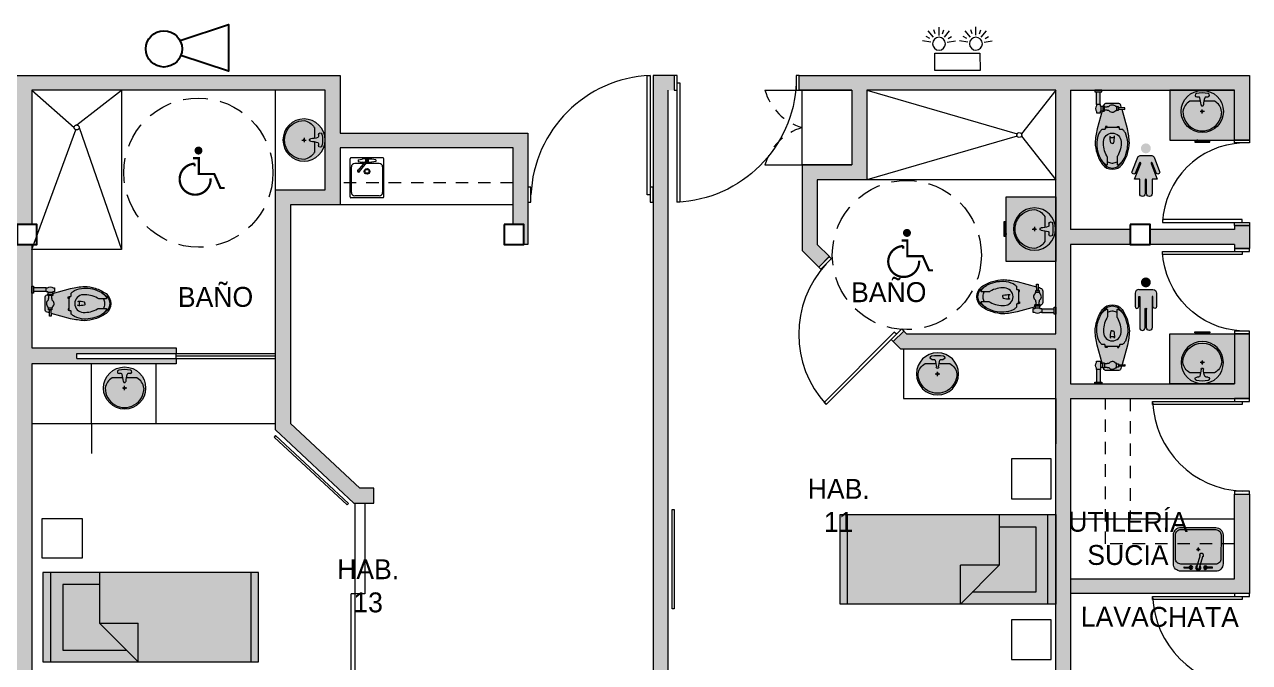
# Model space of a CAD drawing. Header units: metres. Extents: x 51 to 18146, y -212 to 18074.
# Drawn here: x 70.62 to 82.93, y 353.63 to 360.04 of the extents above; entities that cross this region are included whole.
import ezdxf

# ---------------------------------------------------------------- set-up
doc = ezdxf.new("R2010")
doc.units = ezdxf.units.M
doc.linetypes.add('DASHED2', pattern=[0.375, 0.25, -0.125])
doc.linetypes.add('HIDDEN2', pattern=[0.1875, 0.125, -0.0625])
doc.layers.get('0').update_dxf_attribs({"color": 250})
doc.layers.add('EXTINTORES', color=1, linetype='Continuous')
for name, color, linetype, lineweight in [('L-lampara de emergencia', 1, 'Continuous', 0), ('P0 - Estructura', 250, 'Continuous', 25), ('P0 - Mobiliario', 250, 'Continuous', 9), ('P0 - Paredes', 250, 'Continuous', 20), ('P0 - Puertas', 250, 'Continuous', 13), ('P0 - Textos', 250, 'Continuous', 13), ('RA Incendios', 1, 'Continuous', 5)]:
    doc.layers.add(name, color=color, linetype=linetype, lineweight=lineweight)
doc.layers.get('0').freeze()
doc.styles.add('CENTURY GOTHIC', font='GOTHIC.TTF')

# ---------------------------------------------------------------- blocks, each defined once
blk = doc.blocks.new('*U220')
for points in [[(0.03, 0.875), (0.03, 0.075), (0.06, 0.075), (0.06, 0.875)], [(0.03, 0), (0, 0), (0, 0.15), (0.03, 0.15)], [(0.86, 0), (0.83, 0), (0.83, 0.15), (0.86, 0.15)]]:
    blk.add_lwpolyline(points, close=True)
blk.add_arc((-0.006, 0.039), 0.837, 2.452, 87.548)
blk = doc.blocks.new('*U221')
for points in [[(0.03, 0.875), (0.03, 0.075), (0.06, 0.075), (0.06, 0.875)], [(0.03, 0), (0, 0), (0, 0.15), (0.03, 0.15)], [(0.86, 0), (0.83, 0), (0.83, 0.15), (0.86, 0.15)]]:
    blk.add_lwpolyline(points, close=True)
blk.add_arc((-0.006, 0.039), 0.837, 2.452, 87.548)
blk = doc.blocks.new('*U222')
for points in [[(0.83, 0.975), (0.83, 0.075), (0.8, 0.075), (0.8, 0.975)], [(-0.1, 0), (-0.07, 0), (-0.07, 0.15), (-0.1, 0.15)], [(0.83, 0), (0.86, 0), (0.86, 0.15), (0.83, 0.15)]]:
    blk.add_lwpolyline(points, close=True)
blk.add_arc((0.87, 0.035), 0.941, 92.452, 177.548)
blk = doc.blocks.new('*U223')
for points in [[(0.83, 0.975), (0.83, 0.075), (0.8, 0.075), (0.8, 0.975)], [(-0.1, 0), (-0.07, 0), (-0.07, 0.15), (-0.1, 0.15)], [(0.83, 0), (0.86, 0), (0.86, 0.15), (0.83, 0.15)]]:
    blk.add_lwpolyline(points, close=True)
blk.add_arc((0.87, 0.035), 0.941, 92.452, 177.548)
blk = doc.blocks.new('*U202')
at = {"true_color": 0xe7e8e9, "transparency": 33554687}
h = blk.add_hatch(color=254, dxfattribs=at)
h.dxf.hatch_style = 1
h.paths.add_polyline_path([(-0.055, 0.5), (-0.045, 0.5), (-0.045, 0.51), (-0.055, 0.51)])
h.paths.add_polyline_path([(-0.175, 0.51), (-0.025, 0.51), (-0.025, 0.52), (-0.175, 0.52)])
h.paths.add_polyline_path([(-0.155, 0.5), (-0.145, 0.5), (-0.145, 0.51), (-0.155, 0.51)])
h.paths.add_polyline_path([(-0.425, 0), (0.225, 0), (0.225, 0.5), (-0.425, 0.5)])
at = {"ltscale": 0.5}
for points in [[(0.225, 0.5), (-0.425, 0.5), (-0.425, 0), (0.225, 0)], [(-0.025, 0.52), (-0.175, 0.52), (-0.175, 0.51), (-0.025, 0.51)], [(-0.155, 0.51), (-0.145, 0.51), (-0.145, 0.5), (-0.155, 0.5)], [(-0.045, 0.51), (-0.055, 0.51), (-0.055, 0.5), (-0.045, 0.5)]]:
    blk.add_lwpolyline(points, close=True, dxfattribs=at)
blk = doc.blocks.new('*U180')
at = {"true_color": 0xffffff, "transparency": 33554648}
h = blk.add_hatch(color=7, dxfattribs=at)
h.dxf.hatch_style = 1
edge = h.paths.add_edge_path()
edge.add_arc((0, -0.241), 0.241, 0, 360)
for p, q in [((-0.025, -0.241), (0.025, -0.241)), ((0, -0.216), (0, -0.265)), ((-0.142, -0.359), (-0.019, -0.359)), ((-0.063, -0.406), (-0.039, -0.406)), ((0.019, -0.359), (0.142, -0.359)), ((0.039, -0.406), (0.063, -0.406)), ((0, -0.483), (0, -0.483))]:
    blk.add_line(p, q)
for radius in [0.241, 0.01]:
    blk.add_circle((0, -0.241), radius)
for centre, radius, start, end in [((0, -0.241), 0.222, 360, 180), ((-0.061, -0.218), 0.162, 188.1932, 240.2401), ((0.061, -0.218), 0.162, 299.7599, 351.8068), ((-0.063, -0.426), 0.0198, 90, 256.6163), ((-0.039, -0.394), 0.0119, 270, 341.9046), ((-0.562, -0.26), 0.552, 345.5523, 353.9775), ((0, -0.317), 0.0136, 355.6158, 184.3842), ((0.562, -0.26), 0.552, 186.0225, 194.4477), ((0.039, -0.394), 0.0119, 198.0954, 270), ((0.063, -0.426), 0.0198, 283.3837, 90), ((0, -0.064), 0.388, 259.9649, 280.0351)]:
    blk.add_arc(centre, radius, start, end)
blk = doc.blocks.new('INOD-01')
at = {"true_color": 0xffffff, "transparency": 33554687}
h = blk.add_hatch(color=7, dxfattribs=at)
h.dxf.hatch_style = 1
edge = h.paths.add_edge_path()
edge.add_line((0.000292, -0.000388), (0.000238, -0.000192))
edge.add_line((0.000238, -0.000192), (0.000265, -0.000192))
edge.add_arc((0.000265, -0.00019), 0.00000218, 268.4865, 360)
edge.add_line((0.000267, -0.00019), (0.000267, -0.000177))
edge.add_arc((0.000265, -0.000177), 0.00000218, 0, 91.5135)
edge.add_line((0.000265, -0.000175), (0.000234, -0.000176))
edge.add_arc((-0.001253, -0.000621), 0.001552, 16.6708, 17.5555)
edge.add_arc((-0.001253, -0.000621), 0.001552, 17.5555, 17.5582)
edge.add_arc((0.000197, -0.000162), 0.0000314, 17.5582, 90)
edge.add_line((0.000197, -0.000131), (0.000197, -0.000131))
edge.add_line((0.000197, -0.000131), (0.000082, -0.000131))
edge.add_arc((0.000082, -0.000162), 0.0000314, 90, 162.4418)
edge.add_arc((0.001532, -0.000621), 0.001552, 162.4418, 162.4445)
edge.add_arc((0.001532, -0.000621), 0.001552, 162.4445, 162.6572)
edge.add_line((0.000051, -0.000158), (0.000044, -0.000158))
edge.add_line((0.000044, -0.000158), (0.000044, -0.000163))
edge.add_line((0.000044, -0.000163), (0.000024, -0.000163))
edge.add_arc((-0.00003, -0.000183), 0.0000576, 21.1205, 29.7975)
edge.add_line((0.00002, -0.000155), (0.00002, -0.000141))
edge.add_line((0.00002, -0.000141), (0.000018, -0.000141))
edge.add_line((0.000018, -0.000141), (0.000018, -0.000016))
edge.add_line((0.000018, -0.000016), (0.000033, -0.000016))
edge.add_arc((0.000033, -0.000014), 0.0000024, 270, 357)
edge.add_line((0.000035, -0.000014), (0.000036, 0))
edge.add_line((0.000036, 0), (-0.000036, 0))
edge.add_line((-0.000036, 0), (-0.000035, -0.000014))
edge.add_arc((-0.000033, -0.000014), 0.0000024, 183, 270)
edge.add_line((-0.000033, -0.000016), (-0.000018, -0.000016))
edge.add_line((-0.000018, -0.000016), (-0.000018, -0.000141))
edge.add_line((-0.000018, -0.000141), (-0.00002, -0.000141))
edge.add_line((-0.00002, -0.000141), (-0.00002, -0.000155))
edge.add_arc((0.00003, -0.000183), 0.0000576, 150.2025, 209.7975)
edge.add_line((-0.00002, -0.000212), (-0.00002, -0.000227))
edge.add_line((-0.00002, -0.000227), (0.00002, -0.000227))
edge.add_line((0.00002, -0.000227), (0.00002, -0.000213))
edge.add_arc((-0.00003, -0.000184), 0.0000576, 330.2025, 338.8795)
edge.add_line((0.000024, -0.000205), (0.000037, -0.000205))
edge.add_line((0.000037, -0.000205), (-0.000013, -0.000388))
edge.add_arc((0.000884, -0.000586), 0.000918, 167.5166, 176.3215)
edge.add_arc((0.000383, -0.000511), 0.000416, 182.2621, 197.4133)
edge.add_arc((0.000375, -0.000515), 0.000407, 197.3099, 214.6377)
edge.add_arc((0.00014, -0.000665), 0.000128, 218.7559, 269.7595)
edge.add_arc((0.000139, -0.000665), 0.000128, 270.2405, 321.2441)
edge.add_arc((-0.000096, -0.000515), 0.000407, 325.3623, 342.6901)
edge.add_arc((-0.000104, -0.000511), 0.000416, 342.5867, 357.7379)
edge.add_arc((-0.000605, -0.000586), 0.000918, 3.6785, 12.4834)
for p, q in [((-0.000018, -0.000141), (-0.000018, -0.000016)), ((0.000018, -0.000141), (0.000018, -0.000016)), ((0.000181, -0.000207), (0.000181, -0.000207)), ((0.000207, -0.000191), (0.000207, -0.000177)), ((0.000118, -0.000473), (0.000161, -0.000473))]:
    blk.add_line(p, q)
for points in [[(0.000033, -0.000016, 0.39896), (0.000035, -0.000014), (0.000036, 0), (-0.000036, 0), (-0.000035, -0.000014, 0.39896), (-0.000033, -0.000016)], [(0.000057, -0.000158), (0.000044, -0.000158), (0.000044, -0.000209), (0.000057, -0.000209, 0.414214), (0.00006, -0.000207), (0.00006, -0.000161, 0.414214)]]:
    blk.add_lwpolyline(points, format="xyb", close=True)
for points in [[(0.000037, -0.000205), (-0.000013, -0.000388, 0.038438), (-0.000033, -0.000528, 0.066206), (-0.000014, -0.000636, 0.075751), (0.00004, -0.000746, 0.226293), (0.00014, -0.000794, 0.226293), (0.000239, -0.000746, 0.075751), (0.000293, -0.000636, 0.066206), (0.000312, -0.000528, 0.038438), (0.000292, -0.000388), (0.000238, -0.000192)], [(0.000024, -0.000163, 0.037879), (0.00002, -0.000155), (0.00002, -0.000141), (-0.00002, -0.000141), (-0.00002, -0.000155, 0.266056), (-0.00002, -0.000212), (-0.00002, -0.000227), (0.00002, -0.000227), (0.00002, -0.000213, 0.037879), (0.000024, -0.000205)], [(0.000234, -0.000176, 0.00386), (0.000227, -0.000153, 0.000012), (0.000227, -0.000153, 0.327052), (0.000197, -0.000131), (0.000197, -0.000131), (0.000082, -0.000131), (0.000082, -0.000131, 0.327052), (0.000052, -0.000153, 0.000012), (0.000052, -0.000153, 0.000928), (0.000051, -0.000158)], [(0.00006, -0.000167), (0.000088, -0.000167), (0.000088, -0.000164), (0.000106, -0.000164, -0.537901), (0.000171, -0.00016), (0.000181, -0.00016), (0.000183, -0.000162), (0.000183, -0.000205), (0.000181, -0.000207), (0.000171, -0.000207, -0.538048), (0.000106, -0.000203), (0.000088, -0.000203), (0.000088, -0.0002), (0.00006, -0.0002)], [(0.000202, -0.000193, 0.076348), (0.000207, -0.000191), (0.000265, -0.000192, 0.421972), (0.000267, -0.00019), (0.000267, -0.000177, 0.421972), (0.000265, -0.000175), (0.000207, -0.000177, 0.076348), (0.000202, -0.000174)], [(0.00014, -0.000374), (0.000072, -0.000374, 0.406181), (0.000068, -0.000377), (0.000068, -0.000388, -0.444017), (0.000062, -0.000393), (0.00004, -0.000393, 0.143847), (0.000034, -0.000395, 0.048238), (0.000016, -0.000416), (0.000008, -0.000429, 0.099328), (-0.000016, -0.000522, 0.066881), (-0.000008, -0.000609, 0.081513), (0.000029, -0.000702, 0.111286), (0.000086, -0.000766, 0.125201), (0.00014, -0.000782, 0.125201), (0.000194, -0.000766, 0.111286), (0.00025, -0.000702, 0.081513), (0.000287, -0.000609, 0.066881), (0.000295, -0.000522, 0.099328), (0.000271, -0.000429), (0.000263, -0.000416, 0.048238), (0.000245, -0.000395, 0.143847), (0.000239, -0.000393), (0.000217, -0.000393, -0.444017), (0.000211, -0.000388), (0.000211, -0.000377, 0.406181), (0.000207, -0.000374), (0.00014, -0.000374)], [(0.000027, -0.000698, 0.134246), (0.00008, -0.000749, 0.629544), (0.000091, -0.000742), (0.000091, -0.000674, 0.129257), (0.000085, -0.000658, -0.148984), (0.000051, -0.000515, -0.965717), (0.000228, -0.000515, -0.148984), (0.000194, -0.000658, 0.129257), (0.000188, -0.000674), (0.000188, -0.000742, 0.629544), (0.000199, -0.000749, 0.134246), (0.000252, -0.000698)], [(0.00014, -0.000533), (0.000128, -0.000531, -0.285993), (0.000124, -0.000527), (0.000121, -0.000511, -0.009657), (0.000119, -0.000481), (0.000118, -0.000473, -0.2787), (0.000123, -0.000459)], [(0.00014, -0.000533), (0.000151, -0.000531, 0.285993), (0.000155, -0.000527), (0.000158, -0.000511, 0.009657), (0.000161, -0.000481), (0.000161, -0.000473, 0.2787), (0.000156, -0.000459)], [(0.000091, -0.000719, 0.068748), (0.000134, -0.000731), (0.000146, -0.000731, 0.068748), (0.000188, -0.000719)]]:
    blk.add_lwpolyline(points, format="xyb")
for points in [[(0.000044, -0.000163), (0.000024, -0.000163), (0.000024, -0.000205), (0.000044, -0.000205)], [(0.000183, -0.000201), (0.000202, -0.000201), (0.000202, -0.000166), (0.000183, -0.000166)]]:
    blk.add_lwpolyline(points)
for points in [[(0.000072, -0.000374), (0.000088, -0.000374), (0.000088, -0.000364), (0.000072, -0.000364)], [(0.000207, -0.000374), (0.000191, -0.000374), (0.000191, -0.000364), (0.000207, -0.000364)]]:
    blk.add_lwpolyline(points, close=True)
blk = doc.blocks.new('*U190')
for points in [[(-0.2, 0.15), (-0.17, 0.15), (-0.17, 0), (-0.2, 0)], [(0.83, 0.15), (0.86, 0.15), (0.86, 0), (0.83, 0)], [(0.83, -0.925), (0.83, 0.075), (0.8, 0.075), (0.8, -0.925)]]:
    blk.add_lwpolyline(points, close=True)
blk.add_arc((0.875, 0.12), 1.046, 182.452, 267.548)
blk = doc.blocks.new('*U189')
for points in [[(-0.17, 1.275), (-0.17, 0.075), (-0.14, 0.075), (-0.14, 1.275)], [(-0.17, 0), (-0.2, 0), (-0.2, 0.15), (-0.17, 0.15)], [(1.06, 0), (1.03, 0), (1.03, 0.15), (1.06, 0.15)]]:
    blk.add_lwpolyline(points, close=True)
blk.add_arc((-0.224, 0.021), 1.255, 2.452, 87.548)
blk = doc.blocks.new('CAMA01')
at = {"true_color": 0xffffff, "transparency": 33554610}
h = blk.add_hatch(color=7, dxfattribs=at)
h.dxf.hatch_style = 1
h.paths.add_polyline_path([(0, -0.00217), (0, 0), (0.0009, 0), (0.0009, -0.00217)])
for p, q in [((0.0009, -0.00008), (0, -0.00008)), ((0.000122, -0.0002), (0.000782, -0.0002)), ((0.000122, -0.000568), (0.000122, -0.0002)), ((0.000782, -0.0002), (0.000782, -0.00084)), ((0.000001, -0.000569), (0.00051, -0.000569)), ((0.0009, -0.000958), (0.00051, -0.000569)), ((0.00051, -0.000569), (0.00051, -0.000958)), ((0.0009, -0.000958), (0.00051, -0.000958)), ((0.0009, -0.002096), (0, -0.002096))]:
    blk.add_line(p, q)
blk.add_lwpolyline([(0, -0.00217), (0, 0), (0.0009, 0), (0.0009, -0.00217)], close=True)
blk = doc.blocks.new('*U192')
for points in [[(-0.17, 0.15), (-0.2, 0.15), (-0.2, 0), (-0.17, 0)], [(1.06, 0.15), (1.03, 0.15), (1.03, 0), (1.06, 0)], [(-0.17, -1.125), (-0.17, 0.075), (-0.14, 0.075), (-0.14, -1.125)]]:
    blk.add_lwpolyline(points, close=True)
blk.add_arc((-0.224, 0.129), 1.255, 272.452, 357.548)
blk = doc.blocks.new('-COL40-')
at = {"color": 0}
blk.add_lwpolyline([(-0.2, 0.2), (-0.2, -0.2), (0.2, -0.2), (0.2, 0.2)], close=True, dxfattribs=at)
blk = doc.blocks.new('*U204')
at = {"true_color": 0xffffff, "transparency": 33554610}
h = blk.add_hatch(color=7, dxfattribs=at)
h.dxf.hatch_style = 1
edge = h.paths.add_edge_path()
edge.add_arc((-0.175, -0.353), 0.0746, 179.9999, 269.9999, ccw=False)
edge.add_line((-0.25, -0.353), (-0.25, -0.062))
edge.add_arc((-0.175, -0.062), 0.0746, 89.9999, 179.9999, ccw=False)
edge.add_line((-0.175, 0.012), (0.175, 0.012))
edge.add_arc((0.175, -0.062), 0.0746, -0.0001, 89.9999, ccw=False)
edge.add_line((0.25, -0.062), (0.25, -0.353))
edge.add_arc((0.175, -0.353), 0.0746, 269.9999, 359.9999, ccw=False)
edge.add_line((0.175, -0.428), (-0.175, -0.428))
for p, q in [((-0.019, -0.208), (0.019, -0.208)), ((0, -0.188), (0, -0.227)), ((-0.013, -0.388), (0.018, -0.273)), ((0.013, -0.395), (0.045, -0.281)), ((-0.141, -0.387), (-0.073, -0.384)), ((-0.141, -0.395), (-0.073, -0.398)), ((0.141, -0.387), (0.073, -0.384)), ((0.141, -0.395), (0.073, -0.398))]:
    blk.add_line(p, q)
for points in [[(-0.175, -0.428, -0.414214), (-0.25, -0.353), (-0.25, -0.062, -0.414214), (-0.175, 0.012), (0.175, 0.012, -0.414214), (0.25, -0.062), (0.25, -0.353, -0.414214), (0.175, -0.428), (-0.175, -0.428)], [(-0.126, -0.356), (-0.175, -0.356, -0.414214), (-0.229, -0.303), (-0.229, -0.062, -0.414214), (-0.175, -0.009), (0.175, -0.009, -0.414214), (0.229, -0.062), (0.229, -0.303, -0.414214), (0.175, -0.356), (-0.126, -0.356)]]:
    blk.add_lwpolyline(points, format="xyb")
blk.add_circle((0, -0.208), 0.00938)
for centre, radius, start, end in [((0, -0.392), 0.0258, 106.9735, 42.3151), ((0.034, -0.268), 0.0205, 296.9585, 212.3301), ((0.034, -0.266), 0.0178, 305.4684, 203.8202), ((-0.141, -0.391), 0.00408, 90, 270), ((-0.073, -0.391), 0.0181, 201.299, 158.701), ((-0.073, -0.391), 0.0161, 204.3665, 155.6335), ((-0.073, -0.391), 0.00708, 266.516, 93.484), ((0, -0.392), 0.0158, 135.4973, 13.7913), ((0, -0.392), 0.0138, 164.6443, 344.6443), ((0.073, -0.391), 0.0181, 21.299, 338.701), ((0.073, -0.391), 0.0161, 24.3665, 335.6335), ((0.073, -0.391), 0.00708, 86.516, 273.484), ((0.141, -0.391), 0.00408, 270, 90)]:
    blk.add_arc(centre, radius, start, end)
blk = doc.blocks.new('2')
at = {"layer": 'P0 - Mobiliario'}
for p, q in [((0.480194, -0.806516), (0.480194, -0.807416)), ((0.480794, -0.807116), (0.480794, -0.806516)), ((0.481444, -0.807116), (0.481444, -0.806516)), ((0.480194, -0.807116), (0.481444, -0.807116)), ((0.480794, -0.807116), (0.480794, -0.807416))]:
    blk.add_line(p, q, dxfattribs=at)
at = {"layer": 'P0 - Mobiliario', "linetype": 'HIDDEN2'}
blk.add_lwpolyline([(0.481444, -0.807116), (0.482644, -0.807116), (0.482644, -0.806516)], dxfattribs=at)
at = {"layer": 'P0 - Mobiliario', "xscale": 0.00088, "yscale": 0.00088, "zscale": 0.00088, "rotation": 180.0001546472106}
blk.add_blockref('*U180', (0.481126, -0.806972), dxfattribs=at)
blk = doc.blocks.new('A$C7ec3bbc5')
at = {"layer": 'L-lampara de emergencia'}
for p, q in [((0.000122, 0.000368), (0.000063, 0.000438)), ((0.000141, 0.000407), (0.000126, 0.000449)), ((0.000182, 0.000389), (0.000182, 0.000481)), ((0.000222, 0.000407), (0.000237, 0.000449)), ((0.000241, 0.000368), (0.0003, 0.000438)), ((0.000531, 0.000368), (0.000473, 0.000438)), ((0.000551, 0.000407), (0.000536, 0.000449)), ((0.000591, 0.000389), (0.000591, 0.000481)), ((0.000631, 0.000407), (0.000647, 0.000449)), ((0.000651, 0.000368), (0.00071, 0.000438)), ((0.00009, 0.000313), (0, 0.000328)), ((0.00008, 0.000355), (0.000041, 0.000377)), ((0.000273, 0.000313), (0.000363, 0.000328)), ((0.000283, 0.000355), (0.000322, 0.000377)), ((0.0005, 0.000313), (0.00041, 0.000328)), ((0.00049, 0.000355), (0.000451, 0.000377)), ((0.000683, 0.000313), (0.000773, 0.000328)), ((0.000693, 0.000355), (0.000731, 0.000377))]:
    blk.add_line(p, q, dxfattribs=at)
at = {"layer": 'L-lampara de emergencia', "linetype": 'Continuous'}
for p, q in [((0.000136, 0), (0.000136, 0.000192)), ((0.000136, 0.000192), (0.000636, 0.000192)), ((0.000636, 0.000192), (0.000636, 0)), ((0.000636, 0), (0.000136, 0))]:
    blk.add_line(p, q, dxfattribs=at)
at = {"layer": 'L-lampara de emergencia', "linetype": 'Continuous', "extrusion": (0, 0, -1)}
for centre, major_axis, start_param, end_param in [((0.000182, 0.000296), (0.0000505, 0.0000505), 3.926989, 10.210174), ((0.000591, 0.000296), (-0.0000505, 0.0000505), 5.497785254899894, 11.78097056207948)]:
    blk.add_ellipse(centre, major_axis=major_axis, ratio=1, start_param=start_param, end_param=end_param, dxfattribs=at)
blk = doc.blocks.new('extintor pqs')
at = {"layer": 'EXTINTORES'}
blk.add_lwpolyline([(102.03, 70.258), (102.516, 70.42), (102.516, 69.951), (102.038, 70.109)], dxfattribs=at)
blk.add_circle((101.868, 70.175), 0.182, dxfattribs=at)

msp = doc.modelspace()

# ---------------------------------------------------------------- hatches: boundary and pattern name
at = {"layer": 'P0 - Mobiliario', "extrusion": (-7.7063e-09, -5.82707e-10, 1)}
h = msp.add_hatch(color=256, dxfattribs=at)
h.dxf.hatch_style = 1
edge = h.paths.add_edge_path()
edge.add_arc((72.371, 358.775), 0.0404, 28.1923, 388.1923)
h = msp.add_hatch(color=256, dxfattribs=at)
h.dxf.hatch_style = 1
edge = h.paths.add_edge_path()
edge.add_arc((72.371, 358.775), 0.0404, 28.1923, 388.1923)
at = {"layer": 'P0 - Mobiliario', "extrusion": (-5.82707e-10, 7.7063e-09, 1)}
h = msp.add_hatch(color=256, dxfattribs=at)
h.dxf.hatch_style = 1
h.paths.add_polyline_path([(81.842, 358.797, -1), (81.942, 358.797, -1)])
h.paths.add_polyline_path([(82.007, 358.487), (81.954, 358.487), (81.954, 358.341, -1), (81.9, 358.341), (81.9, 358.48, 1), (81.884, 358.48), (81.884, 358.341, -1), (81.83, 358.341), (81.83, 358.487), (81.778, 358.487), (81.84, 358.646, 1), (81.827, 358.651), (81.788, 358.551, -1), (81.754, 358.565), (81.81, 358.709, -0.308717), (81.834, 358.724), (81.951, 358.724, -0.308717), (81.974, 358.709), (82.03, 358.565, -1), (81.996, 358.551), (81.957, 358.651, 1), (81.944, 358.646)])
at = {"layer": 'P0 - Mobiliario', "extrusion": (-7.7063e-09, -5.82707e-10, 1)}
h = msp.add_hatch(color=256, dxfattribs=at)
h.dxf.hatch_style = 1
edge = h.paths.add_edge_path()
edge.add_arc((79.491, 357.948), 0.0404, 28.1923, 388.1923)
h = msp.add_hatch(color=256, dxfattribs=at)
h.dxf.hatch_style = 1
edge = h.paths.add_edge_path()
edge.add_arc((79.491, 357.948), 0.0404, 28.1923, 388.1923)
at = {"layer": 'P0 - Mobiliario', "extrusion": (-5.82707e-10, 7.7063e-09, 1)}
h = msp.add_hatch(color=256, dxfattribs=at)
h.dxf.hatch_style = 1
h.paths.add_polyline_path([(81.842, 357.451, -1), (81.942, 357.451, -1)])
h = msp.add_hatch(color=256, dxfattribs=at)
h.dxf.hatch_style = 1
h.paths.add_polyline_path([(81.83, 357.308), (81.821, 357.308), (81.821, 357.208, -1), (81.784, 357.208), (81.784, 357.342, -0.414214), (81.821, 357.379), (81.963, 357.379, -0.414214), (82, 357.342), (82, 357.208, -1), (81.963, 357.208), (81.963, 357.308), (81.954, 357.308), (81.954, 356.995, -1), (81.9, 356.995), (81.9, 357.184, 1), (81.884, 357.184), (81.884, 356.995, -1), (81.83, 356.995)])
at = {"layer": 'P0 - Paredes'}
h = msp.add_hatch(color=256, dxfattribs=at)
h.dxf.hatch_style = 1
h.paths.add_polyline_path([(73.794, 359.53), (70.548, 359.53), (70.548, 358.032), (70.698, 358.032), (70.698, 359.38), (73.644, 359.38), (73.644, 358.381), (73.145, 358.381), (73.145, 355.969), (73.934, 355.235), (74.134, 355.235), (74.134, 355.385), (73.993, 355.385), (73.295, 356.034), (73.295, 358.231), (73.794, 358.231), (73.794, 358.801), (75.532, 358.801), (75.532, 358.032), (75.642, 358.032), (75.642, 357.832), (75.682, 357.832), (75.682, 358.951), (73.794, 358.951)])
h = msp.add_hatch(color=256, dxfattribs=at)
h.dxf.hatch_style = 1
h.paths.add_polyline_path([(77.09, 359.38), (77.15, 359.38), (77.15, 359.53), (76.94, 359.53), (76.94, 351.439), (76.94, 350.84), (77.09, 350.84), (77.09, 351.439), (78.489, 351.439), (78.489, 351.589), (77.09, 351.589)])
h = msp.add_hatch(color=256, dxfattribs=at)
h.dxf.hatch_style = 1
h.paths.add_polyline_path([(81.136, 357.832), (81.735, 357.832), (81.735, 357.982), (81.136, 357.982), (81.136, 359.38), (82.784, 359.38), (82.784, 358.881), (82.934, 358.881), (82.934, 359.53), (81.136, 359.53), (78.409, 359.53), (78.409, 359.38), (78.938, 359.38), (78.938, 358.631), (78.439, 358.631), (78.439, 357.771), (78.605, 357.605), (78.711, 357.711), (78.589, 357.833), (78.589, 358.481), (79.088, 358.481), (79.088, 359.38), (80.986, 359.38), (80.986, 356.934), (79.487, 356.934), (79.459, 356.962), (79.353, 356.857), (79.425, 356.784), (80.986, 356.784), (80.986, 351.589), (80.986, 351.389), (81.136, 351.389), (81.136, 351.439), (81.735, 351.439), (81.735, 351.589), (81.136, 351.589), (81.136, 352.878), (82.934, 352.878), (82.934, 353.367), (82.784, 353.367), (82.784, 353.027), (81.136, 353.027), (81.136, 354.326), (82.934, 354.326), (82.934, 355.325), (82.784, 355.325), (82.784, 354.476), (81.136, 354.476), (81.136, 356.284), (82.934, 356.284), (82.934, 356.933), (82.784, 356.933), (82.784, 356.434), (81.136, 356.434)])
h = msp.add_hatch(color=256, dxfattribs=at)
h.dxf.hatch_style = 1
h.paths.add_polyline_path([(82.934, 358.022), (82.784, 358.022), (82.784, 357.982), (81.935, 357.982), (81.935, 357.832), (82.784, 357.832), (82.784, 357.792), (82.934, 357.792)])
h = msp.add_hatch(color=256, dxfattribs=at)
h.dxf.hatch_style = 1
h.paths.add_polyline_path([(70.698, 356.633), (72.146, 356.633), (72.146, 356.688), (71.147, 356.688), (71.147, 356.738), (72.146, 356.738), (72.146, 356.793), (70.698, 356.793), (70.698, 357.832), (70.548, 357.832), (70.548, 355.295), (69.099, 355.295), (69.099, 355.24), (70.098, 355.24), (70.098, 355.19), (69.099, 355.19), (69.099, 355.135), (70.548, 355.135), (70.548, 351.639), (70.698, 351.639)])

# ---------------------------------------------------------------- linework, layer by layer
at = {"layer": 'P0 - Mobiliario'}
for p, q in [((70.698, 359.38), (71.122, 359.007)), ((71.147, 359.032), (71.597, 359.38)), ((71.597, 359.38), (71.597, 357.782)), ((73.145, 358.381), (73.145, 359.38)), ((78.064, 359.38), (78.938, 359.38)), ((78.439, 358.631), (78.439, 359.38)), ((79.088, 359.38), (80.598, 358.942)), ((80.986, 359.38), (80.642, 358.942)), ((71.172, 359.007), (71.597, 357.782)), ((70.698, 357.782), (71.138, 358.983)), ((80.598, 358.919), (79.088, 358.481)), ((80.642, 358.919), (80.986, 358.481)), ((73.894, 358.31), (73.894, 358.692)), ((74.226, 358.701), (73.903, 358.701)), ((74.029, 358.645), (73.942, 358.645)), ((74.058, 358.68), (73.973, 358.576)), ((73.977, 358.683), (74.017, 358.69)), ((73.977, 358.683), (73.977, 358.665)), ((73.977, 358.665), (74.017, 358.659)), ((74.071, 358.669), (73.987, 358.565)), ((74.049, 358.693), (74.017, 358.691)), ((74.017, 358.691), (74.017, 358.69)), ((74.017, 358.691), (74.018, 358.691)), ((74.017, 358.69), (74.017, 358.69)), ((74.017, 358.69), (74.017, 358.69)), ((74.017, 358.657), (74.017, 358.659)), ((74.017, 358.659), (74.017, 358.659)), ((74.017, 358.659), (74.017, 358.659)), ((74.017, 358.658), (74.018, 358.658)), ((74.038, 358.656), (74.017, 358.657)), ((74.018, 358.691), (74.018, 358.69)), ((74.018, 358.658), (74.018, 358.658)), ((74.024, 358.694), (74.105, 358.694)), ((74.037, 358.655), (74.024, 358.655)), ((74.187, 358.645), (74.052, 358.645)), ((74.105, 358.655), (74.06, 358.655)), ((74.08, 358.693), (74.112, 358.691)), ((74.08, 358.656), (74.112, 358.657)), ((74.112, 358.691), (74.111, 358.691)), ((74.111, 358.691), (74.111, 358.69)), ((74.112, 358.658), (74.111, 358.658)), ((74.111, 358.658), (74.111, 358.658)), ((74.112, 358.69), (74.112, 358.69)), ((74.112, 358.69), (74.112, 358.69)), ((74.152, 358.683), (74.112, 358.69)), ((74.152, 358.665), (74.112, 358.659)), ((74.112, 358.659), (74.112, 358.659)), ((74.112, 358.659), (74.112, 358.659)), ((74.152, 358.683), (74.152, 358.665)), ((74.235, 358.31), (74.235, 358.692)), ((78.064, 358.631), (78.938, 358.631)), ((73.907, 358.61), (73.907, 358.355)), ((74.222, 358.61), (74.222, 358.355)), ((80.986, 358.481), (79.088, 358.481)), ((74.226, 358.301), (73.903, 358.301)), ((74.187, 358.321), (73.942, 358.321)), ((75.532, 358.231), (73.794, 358.231)), ((71.597, 357.782), (70.698, 357.782)), ((71.147, 356.738), (73.145, 356.738)), ((71.147, 356.688), (71.147, 356.738)), ((71.147, 356.688), (73.145, 356.688)), ((72.146, 356.688), (72.146, 356.738)), ((72.146, 356.713), (73.145, 356.713)), ((80.986, 356.285), (80.986, 355.829)), ((70.801, 354.681), (70.801, 355.081)), ((70.801, 355.081), (71.201, 355.081)), ((71.201, 355.081), (71.201, 354.681)), ((71.201, 354.681), (70.801, 354.681))]:
    msp.add_line(p, q, dxfattribs=at)
at = {"layer": 'P0 - Mobiliario', "linetype": 'HIDDEN2'}
for p, q in [((75.532, 358.451), (73.794, 358.451)), ((81.735, 356.284, 0), (81.735, 355.075, 0))]:
    msp.add_line(p, q, dxfattribs=at)
at = {"layer": 'P0 - Mobiliario', "extrusion": (-7.7063e-09, -5.82707e-10, 1), "const_width": 0.0225, "elevation": -0.07}
for points in [[(72.333, 358.616), (72.333, 358.643, 2.448268), (72.493, 358.495)], [(72.333, 358.616), (72.333, 358.643, 2.448268), (72.493, 358.495)], [(79.454, 357.789), (79.454, 357.816, 2.448268), (79.613, 357.668)], [(79.454, 357.789), (79.454, 357.816, 2.448268), (79.613, 357.668)]]:
    msp.add_lwpolyline(points, format="xyb", dxfattribs=at)
for points in [[(72.317, 358.698), (72.375, 358.698), (72.375, 358.54), (72.53, 358.54), (72.592, 358.399), (72.634, 358.399)], [(72.317, 358.698), (72.375, 358.698), (72.375, 358.54), (72.53, 358.54), (72.592, 358.399), (72.634, 358.399)], [(79.437, 357.871), (79.495, 357.871), (79.495, 357.714), (79.65, 357.714), (79.713, 357.572), (79.754, 357.572)], [(79.437, 357.871), (79.495, 357.871), (79.495, 357.714), (79.65, 357.714), (79.713, 357.572), (79.754, 357.572)]]:
    msp.add_lwpolyline(points, dxfattribs=at)
at = {"layer": 'P0 - Mobiliario', "extrusion": (-5.82707e-10, 7.7063e-09, 1), "elevation": -0.033}
for points in [[(81.788, 358.551, -1), (81.754, 358.565), (81.81, 358.709, -0.308717), (81.834, 358.724), (81.951, 358.724, -0.308717), (81.974, 358.709), (82.03, 358.565, -1), (81.996, 358.551), (81.957, 358.651, 1), (81.944, 358.646), (82.007, 358.487), (81.954, 358.487), (81.954, 358.341)], [(81.954, 358.341, -1), (81.9, 358.341), (81.9, 358.48, 1), (81.884, 358.48), (81.884, 358.341, -1), (81.83, 358.341), (81.83, 358.487), (81.778, 358.487), (81.84, 358.646, 1), (81.827, 358.651), (81.786, 358.545)], [(81.821, 357.379, 0.414214), (81.784, 357.342), (81.784, 357.208, 1), (81.821, 357.208), (81.821, 357.308), (81.83, 357.308), (81.83, 356.995, 1), (81.884, 356.995), (81.884, 357.184, -1), (81.9, 357.184)], [(81.821, 357.379), (81.963, 357.379, -0.414214), (82, 357.342), (82, 357.208, -1), (81.963, 357.208), (81.963, 357.308), (81.954, 357.308), (81.954, 356.995, -1), (81.9, 356.995), (81.9, 357.184)]]:
    msp.add_lwpolyline(points, format="xyb", dxfattribs=at)
at = {"layer": 'P0 - Mobiliario'}
msp.add_lwpolyline([(79.455, 356.784), (79.455, 356.285), (80.986, 356.285)], dxfattribs=at)
at = {"layer": 'P0 - Mobiliario', "linetype": 'HIDDEN2', "elevation": 0}
msp.add_lwpolyline([(82.784, 354.825), (81.485, 354.825), (81.485, 356.284)], dxfattribs=at)
at = {"layer": 'P0 - Mobiliario'}
for points in [[(73.133, 355.898), (73.864, 355.218), (73.878, 355.232), (73.146, 355.913)], [(80.941, 355.678), (80.542, 355.678), (80.542, 355.279), (80.941, 355.279)], [(77.15, 355.17), (77.15, 354.172), (77.13, 354.172), (77.13, 355.17)], [(80.941, 354.063), (80.542, 354.063), (80.542, 353.663), (80.941, 353.663)]]:
    msp.add_lwpolyline(points, close=True, dxfattribs=at)
at = {"layer": 'P0 - Mobiliario', "elevation": 0}
msp.add_lwpolyline([(82.784, 355.075), (81.136, 355.075)], dxfattribs=at)
at = {"layer": 'P0 - Mobiliario', "linetype": 'DASHED2'}
for centre, radius in [((72.37, 358.553, 0), 0.749), ((71.147, 359.007), 0.025), ((79.49, 357.726), 0.749)]:
    msp.add_circle(centre, radius, dxfattribs=at)
at = {"layer": 'P0 - Mobiliario'}
for centre, radius in [((80.62, 358.931), 0.025), ((74.065, 358.566), 0.0284), ((74.065, 358.566), 0.0196)]:
    msp.add_circle(centre, radius, dxfattribs=at)
at = {"layer": 'P0 - Mobiliario', "linetype": 'HIDDEN2'}
for centre, start, end in [((78.591, 359.533), 196.1561, 253.8439), ((78.591, 358.478), 106.1561, 163.8439)]:
    msp.add_arc(centre, 0.549, start, end, dxfattribs=at)
at = {"layer": 'P0 - Mobiliario'}
for centre, radius, start, end in [((73.903, 358.692), 0.00864, 90, 180), ((73.942, 358.61), 0.0346, 90, 180), ((74.017, 358.691), 0.000694, 51.6627, 79.235), ((74.017, 358.691), 0.000885, 32.0105, 51.6627), ((74.017, 358.69), 0.000694, 313.5192, 337.7263), ((74.017, 358.658), 0.000694, 22.2737, 46.4808), ((74.017, 358.658), 0.000885, 308.3373, 327.9895), ((74.017, 358.658), 0.000694, 280.765, 308.3373), ((74.017, 358.69), 0.000885, 337.7263, 357.3785), ((74.017, 358.658), 0.000885, 2.6215, 22.2737), ((74.089, 358.674), 0.0691, 164.7425, 165.4756), ((74.089, 358.674), 0.0691, 194.5244, 195.2575), ((74.024, 358.692), 0.00177, 90, 164.7425), ((74.024, 358.657), 0.00177, 195.2575, 270), ((74.002, 358.674), 0.0506, 358.694, 21.5671), ((74.065, 358.674), 0.0106, 287.4059, 174.5206), ((74.065, 358.674), 0.00886, 320.9633, 140.9633), ((74.127, 358.674), 0.0506, 158.4329, 201.5671), ((74.105, 358.692), 0.00177, 15.2575, 90), ((74.105, 358.657), 0.00177, 270, 344.7425), ((74.04, 358.674), 0.0691, 14.5244, 15.2575), ((74.04, 358.674), 0.0691, 344.7425, 345.4756), ((74.112, 358.69), 0.000885, 182.6215, 202.2737), ((74.112, 358.69), 0.000694, 202.2737, 226.4808), ((74.112, 358.658), 0.000885, 157.7263, 177.3785), ((74.112, 358.658), 0.000694, 133.5192, 157.7263), ((74.112, 358.691), 0.000694, 100.765, 128.3373), ((74.112, 358.691), 0.000885, 128.3373, 147.9895), ((74.112, 358.658), 0.000885, 212.0105, 231.6627), ((74.112, 358.658), 0.000694, 231.6627, 259.235), ((74.187, 358.61), 0.0346, 360, 90), ((74.226, 358.692), 0.00864, 0.3199, 90), ((73.98, 358.57), 0.0117, 100.2142, 1.7123), ((73.98, 358.57), 0.00886, 140.9633, 320.9633), ((73.903, 358.31), 0.00864, 180, 270), ((73.942, 358.355), 0.0346, 180, 270), ((74.187, 358.355), 0.0346, 270, 360), ((74.226, 358.31), 0.00864, 270, 359.6801)]:
    msp.add_arc(centre, radius, start, end, dxfattribs=at)
at = {"layer": 'P0 - Paredes'}
for p, q in [((70.548, 359.53), (73.794, 359.53)), ((73.794, 359.53), (73.794, 358.951)), ((77.15, 359.53), (76.94, 359.53)), ((76.94, 359.53), (76.94, 351.439)), ((77.15, 359.53), (77.15, 359.38)), ((78.409, 359.38), (78.409, 359.53)), ((78.409, 359.53), (81.136, 359.53)), ((81.136, 359.53, 0), (82.934, 359.53, 0)), ((73.644, 359.38), (70.698, 359.38)), ((70.698, 359.38), (70.698, 358.032)), ((73.644, 358.381), (73.644, 359.38)), ((77.09, 351.589), (77.09, 359.38)), ((78.938, 359.38), (78.409, 359.38)), ((81.136, 359.38, 0), (82.784, 359.38, 0)), ((81.136, 359.38), (81.136, 357.982, 0)), ((73.794, 358.951), (75.682, 358.951)), ((75.682, 358.951), (75.682, 357.832)), ((75.532, 358.801), (73.794, 358.801)), ((73.794, 358.801), (73.794, 358.231)), ((75.532, 358.032), (75.532, 358.801)), ((73.145, 355.969), (73.145, 358.381)), ((73.145, 358.381), (73.644, 358.381)), ((73.794, 358.231), (73.295, 358.231)), ((73.295, 358.231), (73.295, 356.034)), ((82.784, 358.022, 0), (82.784, 357.982, 0)), ((81.735, 357.982, 0), (81.136, 357.982, 0)), ((82.784, 357.982, 0), (81.935, 357.982, 0)), ((70.698, 357.832), (70.698, 356.793)), ((75.682, 357.832), (75.642, 357.832)), ((81.735, 357.832, 0), (81.136, 357.832, 0)), ((81.136, 357.832, 0), (81.136, 356.434, 0)), ((82.784, 357.832, 0), (81.935, 357.832, 0)), ((78.711, 357.711), (78.605, 357.605)), ((79.459, 356.962), (79.353, 356.857)), ((70.698, 356.793), (72.146, 356.793)), ((72.146, 356.793), (72.146, 356.738)), ((80.986, 351.589), (80.986, 356.784)), ((72.146, 356.688), (72.146, 356.633)), ((72.146, 356.633), (70.698, 356.633)), ((70.698, 356.633), (70.698, 351.639)), ((71.839, 356.633), (71.839, 356.633)), ((71.996, 356.633), (71.996, 356.633)), ((81.136, 356.434, 0), (82.784, 356.434, 0)), ((81.136, 356.284, 0), (82.934, 356.284, 0)), ((81.136, 356.284, 0), (81.136, 354.476, 0)), ((81.136, 356.284, 0), (81.136, 353.974, 0)), ((73.295, 356.034), (73.993, 355.385)), ((73.934, 355.235), (73.145, 355.969)), ((74.134, 355.385), (73.993, 355.385)), ((74.134, 355.235), (74.134, 355.385)), ((82.784, 354.476, 0), (82.784, 355.325, 0)), ((82.784, 355.325, 0), (82.934, 355.325, 0)), ((82.934, 355.325, 0), (82.934, 354.326, 0)), ((73.934, 355.235), (74.134, 355.235)), ((81.136, 354.476, 0), (82.784, 354.476, 0)), ((82.934, 354.326, 0), (81.136, 354.326, 0)), ((81.136, 354.326, 0), (81.136, 353.027))]:
    msp.add_line(p, q, dxfattribs=at)
at = {"layer": 'P0 - Paredes', "elevation": 0}
for points in [[(82.934, 359.53), (82.934, 358.881), (82.784, 358.881), (82.784, 359.38)], [(82.784, 358.022), (82.934, 358.022), (82.934, 357.792)], [(82.784, 357.832), (82.784, 357.792), (82.934, 357.792)], [(82.934, 356.284), (82.934, 356.933), (82.784, 356.933), (82.784, 356.434)]]:
    msp.add_lwpolyline(points, dxfattribs=at)
at = {"layer": 'P0 - Paredes'}
for points in [[(78.938, 359.38), (78.938, 358.631), (78.439, 358.631)], [(79.088, 359.38), (79.088, 358.481), (78.589, 358.481)], [(79.459, 356.962), (79.487, 356.934), (80.986, 356.934), (80.986, 359.38), (79.088, 359.38)], [(78.439, 358.631), (78.439, 357.771), (78.605, 357.605)], [(78.589, 358.481), (78.589, 357.833), (78.711, 357.711)], [(79.353, 356.857), (79.425, 356.784), (80.986, 356.784)]]:
    msp.add_lwpolyline(points, dxfattribs=at)
at = {"layer": 'P0 - Puertas'}
for p, q in [((73.944, 355.235), (73.944, 351.589)), ((74.044, 354.323), (73.904, 354.323))]:
    msp.add_line(p, q, dxfattribs=at)
for points in [[(74.044, 355.235), (74.044, 354.323)], [(74.044, 352.501), (73.904, 352.501), (73.904, 354.323)]]:
    msp.add_lwpolyline(points, dxfattribs=at)

# ---------------------------------------------------------------- block references
at = {"layer": 'L-lampara de emergencia', "lineweight": -3, "xscale": 906.1600720892355, "yscale": 906.1600720892355, "zscale": 906.1600720892355, "rotation": 0.1074756158389854}
msp.add_blockref('A$C7ec3bbc5', (79.649, 359.579), dxfattribs=at)
at = {"layer": 'P0 - Estructura', "transparency": 33554687, "xscale": 0.4994268474869228, "yscale": 0.4994268474869228, "zscale": 0.4994268474869228}
for p in [(70.648, 357.932), (75.542, 357.932), (81.835, 357.932)]:
    msp.add_blockref('-COL40-', p, dxfattribs=at)
at = {"layer": 'P0 - Mobiliario', "extrusion": (-1.60469e-09, 6.39036e-09, -1), "xscale": -998.8536949837255, "yscale": 998.8536949837255, "zscale": -998.8536949837255, "rotation": 359.9999886415479}
msp.add_blockref('INOD-01', (-81.415, 359.38, 0), dxfattribs=at)
at = {"layer": 'P0 - Mobiliario'}
for name, p, xscale, yscale, zscale, rotation in [('*U202', (82.359, 359.38, 0), 0.9988536949837254, 0.9988536949837254, 0.9988536949837254, 180.0000786867643), ('*U180', (82.459, 358.956, 0), 0.8789912515856778, 0.8789912515856778, 0.8789912515856778, 180.0001546339373), ('*U180', (73.22, 358.881), -0.8789912515856775, 0.8789912515856778, 0.8789912515856775, 89.9998453658338), ('*U202', (80.986, 357.887, 0), -0.9988536949837254, 0.9988536949837254, 0.9988536949837254, 89.99992131300677), ('*U180', (80.561, 357.987), -0.8789912515856775, 0.8789912515856778, 0.8789912515856775, 89.9998453658338), ('*U202', (82.359, 356.434, 0), -0.9988536949837254, 0.9988536949837254, 0.9988536949837254, 359.9999213130072), ('*U180', (82.459, 356.858, 0), -0.8789912515856777, 0.878991251585678, 0.8789912515856777, 359.9998453658339), ('*U180', (79.798, 356.321), -0.8789912515856773, 0.8789912515856778, 0.8789912515856775, 179.9998453421304), ('CAMA01', (80.986, 355.12), 998.8536949837255, 998.8536949837255, 998.8536949837255, 270.0000785348843), ('*U204', (82.419, 354.978, 0), 0.9988536949837254, 0.9988536949837254, 0.9988536949837254, 359.8521977542761), ('CAMA01', (70.808, 354.539), -998.8536949837255, 998.8536949837255, 998.8536949837255, 89.99992146488702)]:
    msp.add_blockref(name, p, dxfattribs=dict(at, xscale=xscale, yscale=yscale, zscale=zscale, rotation=rotation))
at = {"layer": 'P0 - Mobiliario', "extrusion": (-6.39036e-09, 1.60469e-09, -1), "xscale": 998.8536949837255, "yscale": 998.8536949837255, "zscale": -998.8536949837252, "rotation": 270.0000113586804}
msp.add_blockref('INOD-01', (-70.698, 357.378, 0), dxfattribs=at)
at = {"layer": 'P0 - Mobiliario', "extrusion": (6.39036e-09, -1.60469e-09, -1), "xscale": 998.8536949837255, "yscale": 998.8536949837255, "zscale": -998.8536949837252, "rotation": 90.00001135868042}
msp.add_blockref('INOD-01', (-80.986, 357.168, 0), dxfattribs=at)
at = {"layer": 'P0 - Mobiliario', "extrusion": (-1.60469e-09, -6.39036e-09, -1), "xscale": 998.8536949837255, "yscale": 998.8536949837255, "zscale": -998.8536949837252, "rotation": 180.0000113586804}
msp.add_blockref('INOD-01', (-81.415, 356.434, 0), dxfattribs=at)
at = {"layer": 'P0 - Paredes', "xscale": 998.8536949837255, "yscale": 998.8536949837255, "zscale": 998.8536949837255}
msp.add_blockref('2', (-408.946, 1162.225), dxfattribs=at)
at = {"layer": 'P0 - Puertas', "yscale": 0.9988536949837254, "zscale": 0.9988536949837254}
for name, p, xscale, rotation in [('*U192', (76.741, 358.406), 0.9988536949837254, 180.0000085499554), ('*U189', (77.35, 359.53), -0.9988536949837254, 179.9999914498159), ('*U190', (78.746, 357.464), 0.9988536949837254, 314.9999992649585)]:
    msp.add_blockref(name, p, dxfattribs=dict(at, xscale=xscale, rotation=rotation))
at = {"layer": 'P0 - Puertas', "extrusion": (-5.82707e-10, -7.7063e-09, 1), "xscale": 0.9988536949837254, "yscale": 0.9988536949837254, "zscale": 0.9988536949837254, "rotation": 90.00000059266557}
for name, p in [('*U221', (82.934, 358.022, 0.022)), ('*U222', (82.934, 355.425, 0.022)), ('*U223', (82.934, 353.467, 0.022))]:
    msp.add_blockref(name, p, dxfattribs=at)
at = {"layer": 'P0 - Puertas', "extrusion": (-5.82707e-10, 7.7063e-09, 1), "xscale": -0.9988536949837254, "yscale": 0.9988536949837254, "zscale": 0.9988536949837254, "rotation": 89.9999994071057}
msp.add_blockref('*U220', (82.934, 357.792, -0.033), dxfattribs=at)
at = {"layer": 'RA Incendios'}
msp.add_blockref('extintor pqs', (-29.844, 289.621), dxfattribs=at)

# ---------------------------------------------------------------- texts
at = {"layer": 'P0 - Textos', "attachment_point": 2, "style": 'CENTURY GOTHIC'}
for s, insert, char_height, rotation in [('BAÑO', (79.308, 357.453), 0.1998, 0.1662), ('BAÑO', (72.542, 357.405), 0.1998, 0.1662), ('{\\C0;HAB. 11}', (78.806, 355.478), 0.19977, 359.8338), ('UTILERÍA SUCIA', (81.713, 355.146, 0), 0.19977, 359.8338), ('{\\C0;HAB. 13}', (74.077, 354.671), 0.19977, 359.8338), ('LAVACHATA', (82.033, 354.192, 0), 0.1998, 359.8338)]:
    msp.add_mtext_dynamic_manual_height_columns(s, width=0.00186, gutter_width=0.003, heights=[0], dxfattribs=dict(at, insert=insert, char_height=char_height, rotation=rotation))

doc.saveas('drawing.dxf')
